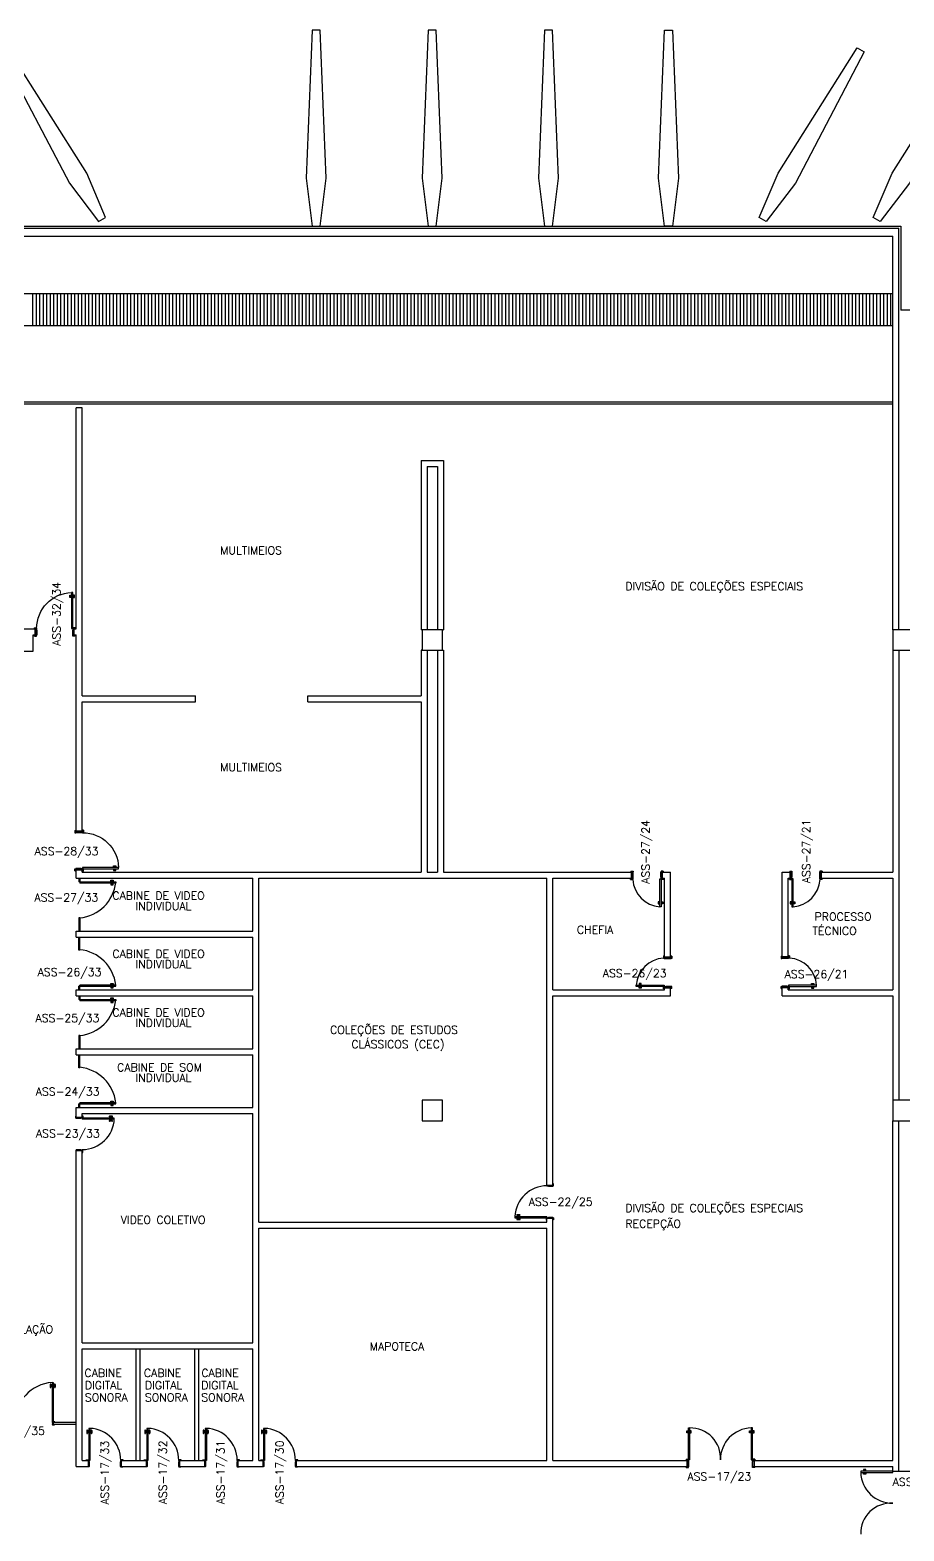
# Model space of a CAD drawing. Extents: x 205 to 339, y 16 to 85.
# Drawn here: x 288.99 to 310.83, y 44.97 to 82.49 of the extents above; entities that cross this region are included whole.
import ezdxf
from ezdxf.enums import TextEntityAlignment as Align

# ---------------------------------------------------------------- set-up
doc = ezdxf.new("R2010")
doc.units = 0
doc.header["$LTSCALE"] = 0.005
doc.header["$MEASUREMENT"] = 0
doc.layers.get('0').update_dxf_attribs({"linetype": 'CONTINUOUS'})
for name, color, linetype in [('1', 1, 'CONTINUOUS'), ('3', 2, 'CONTINUOUS'), ('ALV', 2, 'CONTINUOUS'), ('ENDEREÇO', 2, 'CONTINUOUS'), ('ESTR', 2, 'CONTINUOUS'), ('MACANETA', 1, 'CONTINUOUS'), ('MARCO', 2, 'CONTINUOUS'), ('PORTA', 3, 'CONTINUOUS'), ('TEXTO', 2, 'CONTINUOUS')]:
    doc.layers.add(name, color=color, linetype=linetype)
doc.styles.add('UNB-100', font='simplex.shx', dxfattribs={"height": 0.2})

# ---------------------------------------------------------------- blocks, each defined once
blk = doc.blocks.new('*X4')
at = {"color": 0}
for p, q in [((84.262, 9.014), (84.262, 9.814)), ((84.35, 9.014), (84.35, 9.814)), ((84.437, 9.014), (84.437, 9.814)), ((84.525, 9.014), (84.525, 9.814)), ((84.612, 9.014), (84.612, 9.814)), ((84.7, 9.014), (84.7, 9.814)), ((84.787, 9.014), (84.787, 9.814)), ((84.875, 9.014), (84.875, 9.814)), ((84.962, 9.014), (84.962, 9.814)), ((85.05, 9.014), (85.05, 9.814)), ((85.137, 9.014), (85.137, 9.814)), ((85.225, 9.014), (85.225, 9.814)), ((85.312, 9.014), (85.312, 9.814)), ((85.4, 9.014), (85.4, 9.814)), ((85.487, 9.014), (85.487, 9.814)), ((85.575, 9.014), (85.575, 9.814)), ((85.662, 9.014), (85.662, 9.814)), ((85.75, 9.014), (85.75, 9.814)), ((85.837, 9.014), (85.837, 9.814)), ((85.925, 9.014), (85.925, 9.814)), ((86.012, 9.014), (86.012, 9.814)), ((86.1, 9.014), (86.1, 9.814)), ((86.187, 9.014), (86.187, 9.814)), ((86.275, 9.014), (86.275, 9.814)), ((86.362, 9.014), (86.362, 9.814)), ((86.45, 9.014), (86.45, 9.814)), ((86.537, 9.014), (86.537, 9.814)), ((86.625, 9.014), (86.625, 9.814)), ((86.712, 9.014), (86.712, 9.814)), ((86.8, 9.014), (86.8, 9.814)), ((86.887, 9.014), (86.887, 9.814)), ((86.975, 9.014), (86.975, 9.814)), ((87.062, 9.014), (87.062, 9.814)), ((87.15, 9.014), (87.15, 9.814)), ((87.237, 9.014), (87.237, 9.814)), ((87.325, 9.014), (87.325, 9.814)), ((87.412, 9.014), (87.412, 9.814)), ((87.5, 9.014), (87.5, 9.814)), ((87.587, 9.014), (87.587, 9.814)), ((87.675, 9.014), (87.675, 9.814)), ((87.762, 9.014), (87.762, 9.814)), ((87.85, 9.014), (87.85, 9.814)), ((87.937, 9.014), (87.937, 9.814)), ((88.025, 9.014), (88.025, 9.814)), ((88.112, 9.014), (88.112, 9.814)), ((88.2, 9.014), (88.2, 9.814)), ((88.287, 9.014), (88.287, 9.814)), ((88.375, 9.014), (88.375, 9.814)), ((88.462, 9.014), (88.462, 9.814)), ((88.55, 9.014), (88.55, 9.814)), ((88.637, 9.014), (88.637, 9.814)), ((88.725, 9.014), (88.725, 9.814)), ((88.812, 9.014), (88.812, 9.814)), ((88.9, 9.014), (88.9, 9.814)), ((88.987, 9.014), (88.987, 9.814)), ((89.075, 9.014), (89.075, 9.814)), ((89.162, 9.014), (89.162, 9.814)), ((89.25, 9.014), (89.25, 9.814)), ((89.337, 9.014), (89.337, 9.814)), ((89.425, 9.014), (89.425, 9.814)), ((89.512, 9.014), (89.512, 9.814)), ((89.6, 9.014), (89.6, 9.814)), ((89.687, 9.014), (89.687, 9.814)), ((89.775, 9.014), (89.775, 9.814)), ((89.862, 9.014), (89.862, 9.814)), ((89.95, 9.014), (89.95, 9.814)), ((90.037, 9.014), (90.037, 9.814)), ((90.125, 9.014), (90.125, 9.814)), ((90.212, 9.014), (90.212, 9.814)), ((90.3, 9.014), (90.3, 9.814)), ((90.387, 9.014), (90.387, 9.814)), ((90.475, 9.014), (90.475, 9.814)), ((90.562, 9.014), (90.562, 9.814)), ((90.65, 9.014), (90.65, 9.814)), ((90.737, 9.014), (90.737, 9.814)), ((90.825, 9.014), (90.825, 9.814)), ((90.912, 9.014), (90.912, 9.814)), ((91, 9.014), (91, 9.814)), ((91.087, 9.014), (91.087, 9.814)), ((91.175, 9.014), (91.175, 9.814)), ((91.262, 9.014), (91.262, 9.814)), ((91.35, 9.014), (91.35, 9.814)), ((91.437, 9.014), (91.437, 9.814)), ((91.525, 9.014), (91.525, 9.814)), ((91.612, 9.014), (91.612, 9.814)), ((91.7, 9.014), (91.7, 9.814)), ((91.787, 9.014), (91.787, 9.814)), ((91.875, 9.014), (91.875, 9.814)), ((91.962, 9.014), (91.962, 9.814)), ((92.05, 9.014), (92.05, 9.814)), ((92.137, 9.014), (92.137, 9.814)), ((92.225, 9.014), (92.225, 9.814)), ((92.312, 9.014), (92.312, 9.814)), ((92.4, 9.014), (92.4, 9.814)), ((92.487, 9.014), (92.487, 9.814)), ((92.575, 9.014), (92.575, 9.814)), ((92.662, 9.014), (92.662, 9.814)), ((92.75, 9.014), (92.75, 9.814)), ((92.837, 9.014), (92.837, 9.814)), ((92.925, 9.014), (92.925, 9.814)), ((93.012, 9.014), (93.012, 9.814)), ((93.1, 9.014), (93.1, 9.814)), ((93.187, 9.014), (93.187, 9.814)), ((93.275, 9.014), (93.275, 9.814)), ((93.362, 9.014), (93.362, 9.814)), ((93.45, 9.014), (93.45, 9.814)), ((93.537, 9.014), (93.537, 9.814)), ((93.625, 9.014), (93.625, 9.814)), ((93.712, 9.014), (93.712, 9.814)), ((93.8, 9.014), (93.8, 9.814)), ((93.887, 9.014), (93.887, 9.814)), ((93.975, 9.014), (93.975, 9.814)), ((94.062, 9.014), (94.062, 9.814)), ((94.15, 9.014), (94.15, 9.814)), ((94.237, 9.014), (94.237, 9.814)), ((94.325, 9.014), (94.325, 9.814)), ((94.412, 9.014), (94.412, 9.814)), ((94.5, 9.014), (94.5, 9.814)), ((94.587, 9.014), (94.587, 9.814)), ((94.675, 9.014), (94.675, 9.814)), ((94.762, 9.014), (94.762, 9.814)), ((94.85, 9.014), (94.85, 9.814)), ((94.937, 9.014), (94.937, 9.814)), ((95.025, 9.014), (95.025, 9.814)), ((95.112, 9.014), (95.112, 9.814)), ((95.2, 9.014), (95.2, 9.814)), ((95.287, 9.014), (95.287, 9.814)), ((95.375, 9.014), (95.375, 9.814)), ((95.462, 9.014), (95.462, 9.814)), ((95.55, 9.014), (95.55, 9.814)), ((95.637, 9.014), (95.637, 9.814)), ((95.725, 9.014), (95.725, 9.814)), ((95.812, 9.014), (95.812, 9.814)), ((95.9, 9.014), (95.9, 9.814)), ((95.987, 9.014), (95.987, 9.814)), ((96.075, 9.014), (96.075, 9.814)), ((96.162, 9.014), (96.162, 9.814)), ((96.25, 9.014), (96.25, 9.814)), ((96.337, 9.014), (96.337, 9.814)), ((96.425, 9.014), (96.425, 9.814)), ((96.512, 9.014), (96.512, 9.814)), ((96.6, 9.014), (96.6, 9.814)), ((96.687, 9.014), (96.687, 9.814)), ((96.775, 9.014), (96.775, 9.814)), ((96.862, 9.014), (96.862, 9.814)), ((96.95, 9.014), (96.95, 9.814)), ((97.037, 9.014), (97.037, 9.814)), ((97.125, 9.014), (97.125, 9.814)), ((97.212, 9.014), (97.212, 9.814)), ((97.3, 9.014), (97.3, 9.814)), ((97.387, 9.014), (97.387, 9.814)), ((97.475, 9.014), (97.475, 9.814)), ((97.562, 9.014), (97.562, 9.814)), ((97.65, 9.014), (97.65, 9.814)), ((97.737, 9.014), (97.737, 9.814)), ((97.825, 9.014), (97.825, 9.814)), ((97.912, 9.014), (97.912, 9.814)), ((98, 9.014), (98, 9.814)), ((98.087, 9.014), (98.087, 9.814)), ((98.175, 9.014), (98.175, 9.814)), ((98.262, 9.014), (98.262, 9.814)), ((98.35, 9.014), (98.35, 9.814)), ((98.437, 9.014), (98.437, 9.814)), ((98.525, 9.014), (98.525, 9.814)), ((98.612, 9.014), (98.612, 9.814)), ((98.7, 9.014), (98.7, 9.814)), ((98.787, 9.014), (98.787, 9.814)), ((98.875, 9.014), (98.875, 9.814)), ((98.962, 9.014), (98.962, 9.814)), ((99.05, 9.014), (99.05, 9.814)), ((99.137, 9.014), (99.137, 9.814)), ((99.225, 9.014), (99.225, 9.814)), ((99.312, 9.014), (99.312, 9.814)), ((99.4, 9.014), (99.4, 9.814)), ((99.487, 9.014), (99.487, 9.814)), ((99.575, 9.014), (99.575, 9.814)), ((99.662, 9.014), (99.662, 9.814)), ((99.75, 9.014), (99.75, 9.814)), ((99.837, 9.014), (99.837, 9.814)), ((99.925, 9.014), (99.925, 9.814)), ((100.013, 9.014), (100.013, 9.814)), ((100.1, 9.014), (100.1, 9.814)), ((100.188, 9.014), (100.188, 9.814)), ((100.275, 9.014), (100.275, 9.814)), ((100.362, 9.014), (100.362, 9.814)), ((100.45, 9.014), (100.45, 9.814)), ((100.537, 9.014), (100.537, 9.814)), ((100.625, 9.014), (100.625, 9.814)), ((100.713, 9.014), (100.713, 9.814)), ((100.8, 9.014), (100.8, 9.814)), ((100.888, 9.014), (100.888, 9.814)), ((100.975, 9.014), (100.975, 9.814)), ((101.062, 9.014), (101.062, 9.814)), ((101.15, 9.014), (101.15, 9.814)), ((101.237, 9.014), (101.237, 9.814)), ((101.325, 9.014), (101.325, 9.814)), ((101.412, 9.014), (101.412, 9.814)), ((101.5, 9.014), (101.5, 9.814)), ((101.588, 9.014), (101.588, 9.814)), ((101.675, 9.014), (101.675, 9.814)), ((101.763, 9.014), (101.763, 9.814)), ((101.85, 9.014), (101.85, 9.814)), ((101.938, 9.014), (101.938, 9.814)), ((102.025, 9.014), (102.025, 9.814)), ((102.112, 9.014), (102.112, 9.814)), ((102.2, 9.014), (102.2, 9.814)), ((102.287, 9.014), (102.287, 9.814)), ((102.375, 9.014), (102.375, 9.814)), ((102.463, 9.014), (102.463, 9.814)), ((102.55, 9.014), (102.55, 9.814)), ((102.638, 9.014), (102.638, 9.814)), ((102.725, 9.014), (102.725, 9.814)), ((102.812, 9.014), (102.812, 9.814)), ((102.9, 9.014), (102.9, 9.814)), ((102.987, 9.014), (102.987, 9.814)), ((103.075, 9.014), (103.075, 9.814)), ((103.162, 9.014), (103.162, 9.814)), ((103.25, 9.014), (103.25, 9.814)), ((103.338, 9.014), (103.338, 9.814)), ((103.425, 9.014), (103.425, 9.814)), ((103.513, 9.014), (103.513, 9.814)), ((103.6, 9.014), (103.6, 9.814)), ((103.688, 9.014), (103.688, 9.814)), ((103.775, 9.014), (103.775, 9.814)), ((103.862, 9.014), (103.862, 9.814)), ((103.95, 9.014), (103.95, 9.814)), ((104.037, 9.014), (104.037, 9.814)), ((104.125, 9.014), (104.125, 9.814)), ((104.213, 9.014), (104.213, 9.814)), ((104.3, 9.014), (104.3, 9.814)), ((104.388, 9.014), (104.388, 9.814)), ((104.475, 9.014), (104.475, 9.814)), ((104.562, 9.014), (104.562, 9.814)), ((104.65, 9.014), (104.65, 9.814)), ((104.737, 9.014), (104.737, 9.814)), ((104.825, 9.014), (104.825, 9.814)), ((104.912, 9.014), (104.912, 9.814)), ((105, 9.014), (105, 9.814)), ((105.088, 9.014), (105.088, 9.814)), ((105.175, 9.014), (105.175, 9.814)), ((105.263, 9.014), (105.263, 9.814)), ((105.35, 9.014), (105.35, 9.814)), ((105.438, 9.014), (105.438, 9.814)), ((105.525, 9.014), (105.525, 9.814)), ((105.612, 9.014), (105.612, 9.814)), ((105.7, 9.014), (105.7, 9.814))]:
    blk.add_line(p, q, dxfattribs=at)
blk = doc.blocks.new('PORTA-90')
at = {"color": 1}
for p, q in [((-98.2, 84), (-95.9, 84)), ((-98.2, 78.5), (-98.2, 84)), ((-95.9, 78.5), (-98.2, 78.5)), ((-95.9, 84), (-95.9, 78.5)), ((-86.8, 84), (-89.1, 84)), ((-89.1, 84), (-89.1, 78.5)), ((-89.1, 78.5), (-86.8, 78.5)), ((-86.8, 78.5), (-86.8, 84))]:
    blk.add_line(p, q, dxfattribs=at)
at = {"color": 2}
for p, q in [((-94, 1), (-94, 91)), ((-94, 91), (-91, 91)), ((-91, 91), (-91, 1)), ((-100, 3), (-100, 1)), ((-100, 3), (-94.5, 3)), ((-100, 1), (-94, 1)), ((-97, 1), (-97, -16)), ((-94.5, 3), (-94.5, 1)), ((-94, 1), (-94, -3)), ((-91, 1), (-94, 1)), ((2, 1), (-4, 1)), ((-4, 1), (-4, -3)), ((2, 3), (-3.5, 3)), ((-3.5, 3), (-3.5, 1)), ((-1, 1), (-1, -16)), ((2, 3), (2, 1)), ((-99.5, -18), (-99.5, -16)), ((-99.5, -16), (-93.5, -16)), ((-99.5, -18), (-94, -18)), ((-94, -3), (-93.5, -3)), ((-94, -18), (-94, -16)), ((-93.5, -3), (-93.5, -7.5)), ((-93.5, -7.5), (-93.5, -16)), ((-4.5, -3), (-4.5, -7.5)), ((-4, -3), (-4.5, -3)), ((-4.5, -7.5), (-4.5, -16)), ((1.5, -16), (-4.5, -16)), ((1.5, -16), (-4.5, -16)), ((-4, -18), (-4, -16)), ((1.5, -18), (-4, -18)), ((1.5, -18), (1.5, -16))]:
    blk.add_line(p, q, dxfattribs=at)
at = {"color": 1}
blk.add_arc((-94, 1), 90, 0, 88.0898, dxfattribs=at)
blk = doc.blocks.new('PORTA-70')
at = {"color": 1}
for p, q in [((-78.2, 64), (-75.9, 64)), ((-78.2, 58.5), (-78.2, 64)), ((-75.9, 58.5), (-78.2, 58.5)), ((-75.9, 64), (-75.9, 58.5)), ((-66.8, 64), (-69.1, 64)), ((-69.1, 64), (-69.1, 58.5)), ((-69.1, 58.5), (-66.8, 58.5)), ((-66.8, 58.5), (-66.8, 64))]:
    blk.add_line(p, q, dxfattribs=at)
for p, q in [((-74, 1), (-74, 71)), ((-74, 71), (-71, 71)), ((-71, 71), (-71, 1)), ((-80, 3), (-80, 1)), ((-80, 3), (-74.5, 3)), ((-80, 1), (-74, 1)), ((-77, 1), (-77, -16)), ((-74.5, 3), (-74.5, 1)), ((-71, 1), (-74, 1)), ((-74, 1), (-74, -3)), ((2, 1), (-4, 1)), ((-4, 1), (-4, -3)), ((2, 3), (-3.5, 3)), ((-3.5, 3), (-3.5, 1)), ((-1, 1), (-1, -16)), ((2, 3), (2, 1)), ((-79.5, -18), (-79.5, -16)), ((-79.5, -16), (-73.5, -16)), ((-79.5, -18), (-74, -18)), ((-74, -3), (-73.5, -3)), ((-74, -18), (-74, -16)), ((-73.5, -3), (-73.5, -7.5)), ((-73.5, -7.5), (-73.5, -16)), ((-4, -3), (-4.5, -3)), ((-4.5, -3), (-4.5, -7.5)), ((-4.5, -7.5), (-4.5, -16)), ((1.5, -16), (-4.5, -16)), ((1.5, -16), (-4.5, -16)), ((-4, -18), (-4, -16)), ((1.5, -18), (-4, -18)), ((1.5, -18), (1.5, -16))]:
    blk.add_line(p, q)
blk = doc.blocks.new('MACANETA')
at = {"layer": 'MACANETA'}
for p, q in [((-0.077, 0.052), (-0.077, 0.12)), ((-0.059, 0.052), (-0.059, 0.12)), ((-0.059, 0.075), (-0.036, 0.075)), ((-0.059, 0.052), (-0.036, 0.052)), ((-0.036, 0.044), (-0.036, 0.084)), ((-0.036, 0.084), (-0.03, 0.084)), ((-0.036, 0.044), (-0.03, 0.044)), ((0.006, 0.084), (0, 0.084)), ((0.006, 0.044), (0, 0.044)), ((0.006, 0.044), (0.006, 0.084)), ((0.029, 0.075), (0.006, 0.075)), ((0.029, 0.052), (0.006, 0.052)), ((0.029, 0.052), (0.029, 0.12)), ((0.047, 0.052), (0.047, 0.12))]:
    blk.add_line(p, q, dxfattribs=at)
for centre, start, end in [((-0.068, 0.12), 90, 180), ((-0.068, 0.052), 180, 270), ((-0.068, 0.12), 0, 90), ((-0.068, 0.052), 270, 0), ((0.038, 0.12), 90, 180), ((0.038, 0.052), 180, 270), ((0.038, 0.12), 0, 90), ((0.038, 0.052), 270, 0)]:
    blk.add_arc(centre, 0.00874, start, end, dxfattribs=at)

msp = doc.modelspace()

# ---------------------------------------------------------------- linework, layer by layer
at = {"layer": '1'}
for p, q in [((268.237, 77.586), (310.747, 77.586)), ((310.747, 77.586), (310.747, 75.486)), ((310.547, 75.891), (240.497, 75.891)), ((312.172, 75.486), (310.747, 75.486)), ((310.547, 75.091), (263.762, 75.091))]:
    msp.add_line(p, q, dxfattribs=at)
for centre, radius, start, end in [((305.492, 46.79), 0.751, 356.2777, 91.5329), ((307.034, 46.749), 0.793, 91.6366, 180.5528), ((310.539, 46.452), 0.793, 181.6366, 270.5528), ((310.498, 44.909), 0.751, 86.2777, 181.5329)]:
    msp.add_arc(centre, radius, start, end, dxfattribs=at)
at = {"layer": '3'}
for p, q in [((266.677, 73.191), (310.547, 73.191)), ((275.547, 73.141), (310.547, 73.141)), ((290.207, 61.281), (290.207, 61.191)), ((290.237, 61.191), (290.207, 61.191)), ((290.237, 61.281), (290.237, 61.191)), ((290.237, 61.191), (291.137, 61.191)), ((290.237, 61.191), (290.237, 61.161)), ((291.137, 61.161), (290.237, 61.161)), ((291.137, 61.191), (291.137, 61.161)), ((290.237, 60.291), (290.207, 60.291)), ((290.207, 60.291), (290.207, 59.961)), ((290.237, 60.291), (290.237, 59.961)), ((290.207, 59.481), (290.207, 59.811)), ((290.237, 59.481), (290.237, 59.811)), ((290.237, 59.481), (290.207, 59.481)), ((290.237, 58.581), (290.207, 58.581)), ((290.207, 58.491), (290.207, 58.581)), ((291.137, 58.611), (290.237, 58.611)), ((290.237, 58.581), (290.237, 58.611)), ((290.237, 58.581), (291.137, 58.581)), ((290.237, 58.491), (290.237, 58.581)), ((291.137, 58.581), (291.137, 58.611)), ((290.207, 58.341), (290.207, 58.251)), ((290.237, 58.251), (290.207, 58.251)), ((290.237, 58.341), (290.237, 58.251)), ((290.237, 58.251), (291.137, 58.251)), ((290.237, 58.251), (290.237, 58.221)), ((291.137, 58.221), (290.237, 58.221)), ((291.137, 58.251), (291.137, 58.221)), ((290.207, 57.351), (290.207, 57.021)), ((290.237, 57.351), (290.207, 57.351)), ((290.237, 57.351), (290.237, 57.021)), ((290.207, 56.541), (290.207, 56.871)), ((290.237, 56.541), (290.237, 56.871)), ((290.237, 56.541), (290.207, 56.541)), ((290.147, 55.301), (290.147, 55.551)), ((290.237, 55.641), (290.207, 55.641)), ((290.207, 55.551), (290.207, 55.641)), ((291.137, 55.671), (290.237, 55.671)), ((290.237, 55.641), (290.237, 55.671)), ((290.237, 55.641), (291.137, 55.641)), ((290.237, 55.551), (290.237, 55.641)), ((291.137, 55.641), (291.137, 55.671)), ((290.137, 55.286), (290.137, 55.336)), ((290.137, 55.336), (290.147, 55.336)), ((290.147, 55.286), (290.137, 55.286)), ((290.297, 55.301), (290.147, 55.301)), ((290.147, 55.301), (290.147, 55.286)), ((290.147, 55.276), (290.147, 55.286)), ((290.262, 55.276), (290.147, 55.276)), ((290.297, 55.286), (290.262, 55.286)), ((290.262, 55.286), (290.262, 55.276)), ((290.297, 55.301), (290.297, 55.401)), ((290.297, 55.346), (290.307, 55.346)), ((290.297, 55.301), (290.297, 55.296)), ((290.307, 55.296), (290.297, 55.296)), ((290.297, 55.296), (290.297, 55.286)), ((291.097, 55.286), (290.297, 55.286)), ((290.297, 55.286), (290.297, 55.256)), ((291.097, 55.256), (290.297, 55.256)), ((290.307, 55.346), (290.307, 55.296)), ((291.097, 55.256), (291.097, 55.286)), ((290.147, 54.486), (290.137, 54.486)), ((290.137, 54.486), (290.137, 54.436)), ((290.137, 54.436), (290.147, 54.436)), ((290.262, 54.496), (290.147, 54.496)), ((290.147, 54.496), (290.147, 54.486)), ((290.147, 54.471), (290.147, 54.486)), ((290.297, 54.471), (290.147, 54.471)), ((290.262, 54.486), (290.262, 54.496)), ((290.297, 54.486), (290.262, 54.486)), ((290.297, 54.476), (290.297, 54.486)), ((290.307, 54.476), (290.297, 54.476)), ((290.297, 54.471), (290.297, 54.476)), ((290.297, 54.426), (290.307, 54.426)), ((290.307, 54.426), (290.307, 54.476)), ((301.907, 53.656), (301.897, 53.656)), ((301.897, 53.656), (301.897, 53.606)), ((301.897, 53.606), (301.907, 53.606)), ((301.907, 53.611), (302.057, 53.611)), ((301.907, 53.611), (301.907, 53.606)), ((301.907, 53.606), (301.907, 53.596)), ((301.907, 53.596), (301.942, 53.596)), ((301.942, 53.596), (301.942, 53.586)), ((301.942, 53.586), (302.057, 53.586)), ((302.067, 53.646), (302.057, 53.646)), ((302.057, 53.611), (302.057, 53.596)), ((302.057, 53.586), (302.057, 53.596)), ((302.057, 53.596), (302.067, 53.596)), ((302.067, 53.596), (302.067, 53.646)), ((301.107, 52.826), (301.907, 52.826)), ((301.107, 52.826), (301.107, 52.796)), ((301.107, 52.796), (301.907, 52.796)), ((301.897, 52.736), (301.897, 52.786)), ((301.897, 52.786), (301.907, 52.786)), ((301.907, 52.736), (301.897, 52.736)), ((301.907, 52.796), (301.907, 52.826)), ((301.907, 52.786), (301.907, 52.796)), ((301.907, 52.796), (301.942, 52.796)), ((301.907, 52.781), (301.907, 52.786)), ((301.907, 52.681), (301.907, 52.781)), ((301.907, 52.781), (302.057, 52.781)), ((301.942, 52.796), (301.942, 52.806)), ((301.942, 52.806), (302.057, 52.806)), ((302.057, 52.806), (302.057, 52.796)), ((302.057, 52.796), (302.067, 52.796)), ((302.057, 52.781), (302.057, 52.796)), ((302.067, 52.746), (302.057, 52.746)), ((302.067, 52.796), (302.067, 52.746)), ((289.542, 48.679), (289.542, 47.681)), ((289.542, 48.679), (289.572, 48.679)), ((289.572, 48.679), (289.572, 47.681)), ((289.572, 47.681), (289.542, 47.681)), ((289.562, 47.681), (289.552, 47.681)), ((289.552, 47.681), (289.552, 47.646)), ((289.612, 47.691), (289.562, 47.691)), ((289.562, 47.691), (289.562, 47.681)), ((289.567, 47.681), (289.562, 47.681)), ((289.567, 47.681), (289.567, 47.631)), ((289.612, 47.681), (289.612, 47.691)), ((289.552, 47.646), (289.542, 47.646)), ((289.542, 47.646), (289.542, 47.631)), ((289.542, 47.631), (289.552, 47.631)), ((289.552, 47.631), (289.552, 47.621)), ((289.567, 47.631), (289.552, 47.631)), ((289.552, 47.621), (289.602, 47.621)), ((289.602, 47.621), (289.602, 47.631)), ((305.4, 47.471), (305.422, 47.471)), ((305.4, 47.416), (305.4, 47.471)), ((305.422, 47.416), (305.4, 47.416)), ((305.422, 47.471), (305.422, 47.416)), ((305.442, 46.741), (305.442, 47.541)), ((305.442, 47.541), (305.472, 47.541)), ((305.472, 47.541), (305.472, 46.741)), ((305.513, 47.471), (305.491, 47.471)), ((305.491, 47.471), (305.491, 47.416)), ((305.491, 47.416), (305.513, 47.416)), ((305.513, 47.416), (305.513, 47.471)), ((306.97, 47.471), (306.992, 47.471)), ((306.97, 47.416), (306.97, 47.471)), ((306.992, 47.416), (306.97, 47.416)), ((306.992, 47.471), (306.992, 47.416)), ((307.012, 47.541), (307.012, 46.741)), ((307.042, 47.541), (307.012, 47.541)), ((307.042, 46.741), (307.042, 47.541)), ((307.083, 47.471), (307.061, 47.471)), ((307.061, 47.471), (307.061, 47.416)), ((307.061, 47.416), (307.083, 47.416)), ((307.083, 47.416), (307.083, 47.471)), ((305.382, 46.761), (305.437, 46.761)), ((305.382, 46.761), (305.382, 46.741)), ((305.382, 46.741), (305.442, 46.741)), ((305.387, 46.571), (305.447, 46.571)), ((305.387, 46.551), (305.387, 46.571)), ((305.387, 46.551), (305.442, 46.551)), ((305.412, 46.741), (305.412, 46.571)), ((305.437, 46.761), (305.437, 46.741)), ((305.472, 46.741), (305.442, 46.741)), ((305.442, 46.741), (305.442, 46.701)), ((305.442, 46.701), (305.447, 46.701)), ((305.442, 46.551), (305.442, 46.571)), ((305.447, 46.701), (305.447, 46.656)), ((305.447, 46.656), (305.447, 46.571)), ((307.012, 46.741), (307.042, 46.741)), ((307.042, 46.701), (307.037, 46.701)), ((307.037, 46.701), (307.037, 46.656)), ((307.037, 46.656), (307.037, 46.571)), ((307.097, 46.571), (307.037, 46.571)), ((307.102, 46.741), (307.042, 46.741)), ((307.042, 46.741), (307.042, 46.701)), ((307.042, 46.551), (307.042, 46.571)), ((307.097, 46.551), (307.042, 46.551)), ((307.102, 46.761), (307.047, 46.761)), ((307.047, 46.761), (307.047, 46.741)), ((307.072, 46.741), (307.072, 46.571)), ((307.097, 46.551), (307.097, 46.571)), ((307.102, 46.761), (307.102, 46.741)), ((309.747, 46.459), (309.747, 46.429)), ((310.547, 46.459), (309.747, 46.459)), ((309.747, 46.429), (310.547, 46.429)), ((309.872, 46.501), (309.817, 46.501)), ((309.817, 46.501), (309.817, 46.478)), ((309.817, 46.478), (309.872, 46.478)), ((309.817, 46.41), (309.872, 46.41)), ((309.817, 46.387), (309.817, 46.41)), ((309.872, 46.387), (309.817, 46.387)), ((309.872, 46.478), (309.872, 46.501)), ((309.872, 46.41), (309.872, 46.387)), ((310.547, 46.429), (310.547, 46.459))]:
    msp.add_line(p, q, dxfattribs=at)
at = {"layer": '3', "color": 1}
for p, q in [((291.012, 61.233), (291.066, 61.233)), ((291.012, 61.211), (291.012, 61.233)), ((291.066, 61.211), (291.012, 61.211)), ((291.066, 61.233), (291.066, 61.211)), ((291.012, 61.142), (291.012, 61.119)), ((291.066, 61.142), (291.012, 61.142)), ((291.012, 61.119), (291.066, 61.119)), ((291.066, 61.119), (291.066, 61.142)), ((291.012, 58.63), (291.012, 58.653)), ((291.012, 58.653), (291.066, 58.653)), ((291.066, 58.63), (291.012, 58.63)), ((291.066, 58.562), (291.012, 58.562)), ((291.012, 58.562), (291.012, 58.539)), ((291.012, 58.539), (291.066, 58.539)), ((291.066, 58.653), (291.066, 58.63)), ((291.066, 58.539), (291.066, 58.562)), ((291.012, 58.271), (291.012, 58.293)), ((291.012, 58.293), (291.066, 58.293)), ((291.066, 58.271), (291.012, 58.271)), ((291.012, 58.202), (291.012, 58.179)), ((291.066, 58.202), (291.012, 58.202)), ((291.012, 58.179), (291.066, 58.179)), ((291.066, 58.293), (291.066, 58.271)), ((291.066, 58.179), (291.066, 58.202)), ((291.012, 55.69), (291.012, 55.713)), ((291.012, 55.713), (291.066, 55.713)), ((291.066, 55.69), (291.012, 55.69)), ((291.066, 55.622), (291.012, 55.622)), ((291.012, 55.622), (291.012, 55.599)), ((291.012, 55.599), (291.066, 55.599)), ((291.066, 55.713), (291.066, 55.69)), ((291.066, 55.599), (291.066, 55.622))]:
    msp.add_line(p, q, dxfattribs=at)
at = {"layer": 'ALV'}
for p, q in [((268.237, 77.536), (310.697, 77.536)), ((268.237, 77.336), (310.547, 77.336)), ((310.547, 67.491), (310.547, 77.336)), ((310.697, 67.491), (310.697, 77.536)), ((290.297, 73.041), (290.147, 73.041)), ((290.147, 67.516), (290.147, 73.041)), ((290.297, 65.841), (290.297, 73.041)), ((298.762, 71.721), (298.762, 67.491)), ((298.762, 71.721), (299.322, 71.721)), ((299.322, 71.721), (299.322, 67.491)), ((298.912, 71.571), (298.912, 67.491)), ((298.912, 71.571), (299.172, 71.571)), ((299.172, 71.571), (299.172, 67.491)), ((287.537, 67.516), (289.117, 67.516)), ((289.067, 66.956), (289.067, 67.366)), ((289.067, 67.366), (289.117, 67.366)), ((289.117, 67.366), (289.117, 67.516)), ((290.097, 67.366), (290.097, 67.516)), ((290.097, 67.516), (290.147, 67.516)), ((290.097, 67.366), (290.147, 67.366)), ((290.147, 62.461), (290.147, 67.366)), ((298.787, 67.491), (298.762, 67.491)), ((299.297, 67.491), (299.322, 67.491)), ((287.537, 66.956), (289.067, 66.956)), ((298.787, 66.981), (298.762, 66.981)), ((298.762, 66.981), (298.762, 65.841)), ((298.912, 66.981), (298.912, 61.431)), ((299.172, 66.981), (299.172, 61.431)), ((299.297, 66.981), (299.322, 66.981)), ((299.322, 66.981), (299.322, 61.431)), ((310.547, 66.981), (310.547, 61.431)), ((310.697, 66.981), (310.697, 55.731)), ((290.297, 65.841), (293.129, 65.841)), ((290.297, 62.461), (290.297, 65.691)), ((290.297, 65.691), (293.129, 65.691)), ((293.129, 65.691), (293.129, 65.841)), ((295.929, 65.691), (295.929, 65.841)), ((295.929, 65.841), (298.762, 65.841)), ((295.929, 65.691), (298.762, 65.691)), ((298.762, 65.691), (298.762, 61.431)), ((290.297, 62.461), (290.147, 62.461)), ((290.147, 61.281), (290.147, 61.481)), ((290.297, 61.481), (290.147, 61.481)), ((290.147, 61.281), (294.557, 61.281)), ((290.297, 61.431), (290.297, 61.481)), ((290.297, 61.431), (298.762, 61.431)), ((294.557, 59.961), (294.557, 61.281)), ((294.707, 61.281), (301.907, 61.281)), ((294.707, 52.681), (294.707, 61.281)), ((298.912, 61.431), (299.172, 61.431)), ((299.322, 61.431), (304.017, 61.431)), ((301.907, 53.611), (301.907, 61.281)), ((302.057, 61.281), (304.017, 61.281)), ((302.057, 58.491), (302.057, 61.281)), ((304.017, 61.281), (304.017, 61.431)), ((304.797, 61.281), (304.797, 61.431)), ((304.797, 61.431), (304.997, 61.431)), ((304.797, 61.281), (304.847, 61.281)), ((304.847, 59.321), (304.847, 61.281)), ((304.997, 59.321), (304.997, 61.431)), ((307.787, 61.431), (307.987, 61.431)), ((307.787, 59.321), (307.787, 61.431)), ((307.937, 61.281), (307.987, 61.281)), ((307.937, 59.321), (307.937, 61.281)), ((307.987, 61.281), (307.987, 61.431)), ((308.767, 61.281), (308.767, 61.431)), ((308.767, 61.431), (310.547, 61.431)), ((308.767, 61.281), (310.547, 61.281)), ((310.547, 61.281), (310.547, 58.491)), ((290.147, 59.961), (294.557, 59.961)), ((290.147, 59.811), (290.147, 59.961)), ((290.147, 59.811), (294.557, 59.811)), ((294.557, 58.491), (294.557, 59.811)), ((304.847, 59.321), (304.997, 59.321)), ((307.937, 59.321), (307.787, 59.321)), ((304.847, 58.491), (304.847, 58.541)), ((304.847, 58.541), (304.997, 58.541)), ((304.997, 58.341), (304.997, 58.541)), ((307.787, 58.341), (307.787, 58.541)), ((307.937, 58.541), (307.787, 58.541)), ((307.937, 58.491), (307.937, 58.541)), ((290.147, 58.491), (294.557, 58.491)), ((290.147, 58.341), (290.147, 58.491)), ((290.147, 58.341), (294.557, 58.341)), ((294.557, 57.021), (294.557, 58.341)), ((302.057, 58.491), (304.847, 58.491)), ((302.057, 58.341), (304.997, 58.341)), ((302.057, 53.611), (302.057, 58.341)), ((307.787, 58.341), (310.547, 58.341)), ((307.937, 58.491), (310.547, 58.491)), ((310.547, 58.341), (310.547, 55.731)), ((290.147, 57.021), (294.557, 57.021)), ((290.147, 56.871), (290.147, 57.021)), ((290.147, 56.871), (294.557, 56.871)), ((294.557, 55.551), (294.557, 56.871)), ((290.147, 55.551), (294.557, 55.551)), ((290.297, 55.401), (294.557, 55.401)), ((294.557, 49.671), (294.557, 55.401)), ((310.547, 46.731), (310.547, 55.221)), ((310.697, 46.459), (310.697, 55.221)), ((290.147, 46.581), (290.147, 54.471)), ((290.297, 49.671), (290.297, 54.471)), ((294.707, 52.681), (301.907, 52.681)), ((294.707, 49.471), (294.707, 52.531)), ((294.707, 52.531), (301.907, 52.531)), ((301.907, 46.731), (301.907, 52.531)), ((302.057, 46.731), (302.057, 52.781)), ((290.297, 49.671), (294.557, 49.671)), ((290.297, 46.731), (290.297, 49.521)), ((290.297, 49.521), (294.557, 49.521)), ((291.647, 46.731), (291.647, 49.521)), ((291.747, 46.731), (291.747, 49.521)), ((293.107, 46.731), (293.107, 49.521)), ((293.207, 46.731), (293.207, 49.521)), ((294.557, 46.731), (294.557, 49.521)), ((294.707, 46.731), (294.707, 49.521)), ((289.567, 47.631), (289.567, 47.681)), ((290.147, 47.681), (289.567, 47.681)), ((290.147, 47.631), (289.567, 47.631)), ((290.147, 46.581), (290.467, 46.581)), ((290.297, 46.731), (290.487, 46.731)), ((291.247, 46.581), (291.917, 46.581)), ((291.257, 46.731), (291.937, 46.731)), ((292.697, 46.581), (293.377, 46.581)), ((292.707, 46.731), (293.397, 46.731)), ((294.157, 46.581), (294.757, 46.581)), ((294.167, 46.731), (294.557, 46.731)), ((295.637, 46.731), (301.907, 46.731)), ((295.637, 46.581), (305.402, 46.581)), ((302.057, 46.731), (305.402, 46.731)), ((305.402, 46.731), (305.402, 46.581)), ((307.082, 46.731), (307.082, 46.581)), ((307.082, 46.731), (310.547, 46.731)), ((307.082, 46.581), (310.547, 46.581)), ((310.547, 46.459), (310.547, 46.581)), ((310.547, 46.459), (311.057, 46.459))]:
    msp.add_line(p, q, dxfattribs=at)
at = {"layer": 'ALV', "color": 2}
for p, q in [((290.392, 46.581), (290.442, 46.581)), ((290.442, 46.731), (290.442, 46.581)), ((291.272, 46.731), (291.272, 46.581)), ((291.842, 46.581), (291.892, 46.581)), ((291.892, 46.731), (291.892, 46.581)), ((292.722, 46.731), (292.722, 46.581)), ((293.302, 46.581), (293.352, 46.581)), ((293.352, 46.731), (293.352, 46.581)), ((294.182, 46.731), (294.182, 46.581)), ((294.707, 46.731), (294.807, 46.731)), ((294.757, 46.581), (294.807, 46.581)), ((294.807, 46.731), (294.807, 46.581)), ((295.637, 46.731), (295.637, 46.581))]:
    msp.add_line(p, q, dxfattribs=at)
at = {"layer": 'ESTR'}
for points in [[(296.242, 77.586), (296.392, 78.786), (296.242, 82.486), (296.042, 82.486), (295.892, 78.786), (296.042, 77.586)], [(299.142, 77.586), (299.292, 78.786), (299.142, 82.486), (298.942, 82.486), (298.792, 78.786), (298.942, 77.586)], [(302.042, 77.586), (302.192, 78.786), (302.042, 82.486), (301.842, 82.486), (301.692, 78.786), (301.842, 77.586)], [(304.847, 77.586), (304.697, 78.786), (304.847, 82.486), (305.047, 82.486), (305.197, 78.786), (305.047, 77.586)], [(290.878, 77.797), (290.408, 78.911), (288.428, 82.041), (288.255, 81.941), (289.975, 78.661), (290.705, 77.697)], [(307.21, 77.797), (307.68, 78.911), (309.66, 82.041), (309.833, 81.941), (308.113, 78.661), (307.383, 77.697)], [(310.06, 77.797), (310.53, 78.911), (312.51, 82.041), (312.683, 81.941), (310.963, 78.661), (310.233, 77.697)], [(298.787, 66.981), (299.297, 66.981), (299.297, 67.491), (298.787, 67.491)], [(310.547, 66.981), (311.057, 66.981), (311.057, 67.491), (310.547, 67.491)], [(298.787, 55.221), (299.297, 55.221), (299.297, 55.731), (298.787, 55.731)], [(310.547, 55.221), (311.057, 55.221), (311.057, 55.731), (310.547, 55.731)]]:
    msp.add_lwpolyline(points, close=True, dxfattribs=at)
at = {"layer": 'MARCO', "color": 2}
for p, q in [((290.397, 46.731), (290.397, 46.741)), ((290.397, 46.741), (290.447, 46.741)), ((290.407, 46.571), (290.407, 46.581)), ((290.457, 46.571), (290.407, 46.571)), ((290.442, 46.731), (290.447, 46.731)), ((290.442, 46.581), (290.457, 46.581)), ((290.447, 46.741), (290.447, 46.731)), ((290.447, 46.731), (290.457, 46.731)), ((290.457, 46.731), (290.457, 46.696)), ((290.457, 46.696), (290.467, 46.696)), ((290.467, 46.581), (290.457, 46.581)), ((290.457, 46.581), (290.457, 46.571)), ((290.467, 46.696), (290.467, 46.581)), ((291.257, 46.696), (291.247, 46.696)), ((291.247, 46.696), (291.247, 46.581)), ((291.247, 46.581), (291.257, 46.581)), ((291.267, 46.731), (291.257, 46.731)), ((291.257, 46.731), (291.257, 46.696)), ((291.257, 46.581), (291.257, 46.571)), ((291.272, 46.581), (291.257, 46.581)), ((291.257, 46.571), (291.307, 46.571)), ((291.317, 46.741), (291.267, 46.741)), ((291.267, 46.741), (291.267, 46.731)), ((291.272, 46.731), (291.267, 46.731)), ((291.307, 46.571), (291.307, 46.581)), ((291.317, 46.731), (291.317, 46.741)), ((291.847, 46.731), (291.847, 46.741)), ((291.847, 46.741), (291.897, 46.741)), ((291.857, 46.571), (291.857, 46.581)), ((291.907, 46.571), (291.857, 46.571)), ((291.892, 46.731), (291.897, 46.731)), ((291.892, 46.581), (291.907, 46.581)), ((291.897, 46.741), (291.897, 46.731)), ((291.897, 46.731), (291.907, 46.731)), ((291.907, 46.731), (291.907, 46.696)), ((291.907, 46.696), (291.917, 46.696)), ((291.917, 46.581), (291.907, 46.581)), ((291.907, 46.581), (291.907, 46.571)), ((291.917, 46.696), (291.917, 46.581)), ((292.707, 46.696), (292.697, 46.696)), ((292.697, 46.696), (292.697, 46.581)), ((292.697, 46.581), (292.707, 46.581)), ((292.717, 46.731), (292.707, 46.731)), ((292.707, 46.731), (292.707, 46.696)), ((292.707, 46.581), (292.707, 46.571)), ((292.722, 46.581), (292.707, 46.581)), ((292.707, 46.571), (292.757, 46.571)), ((292.767, 46.741), (292.717, 46.741)), ((292.717, 46.741), (292.717, 46.731)), ((292.722, 46.731), (292.717, 46.731)), ((292.757, 46.571), (292.757, 46.581)), ((292.767, 46.731), (292.767, 46.741)), ((293.307, 46.731), (293.307, 46.741)), ((293.307, 46.741), (293.357, 46.741)), ((293.317, 46.571), (293.317, 46.581)), ((293.367, 46.571), (293.317, 46.571)), ((293.352, 46.731), (293.357, 46.731)), ((293.352, 46.581), (293.367, 46.581)), ((293.357, 46.741), (293.357, 46.731)), ((293.357, 46.731), (293.367, 46.731)), ((293.367, 46.731), (293.367, 46.696)), ((293.367, 46.696), (293.377, 46.696)), ((293.377, 46.581), (293.367, 46.581)), ((293.367, 46.581), (293.367, 46.571)), ((293.377, 46.696), (293.377, 46.581)), ((294.167, 46.696), (294.157, 46.696)), ((294.157, 46.696), (294.157, 46.581)), ((294.157, 46.581), (294.167, 46.581)), ((294.177, 46.731), (294.167, 46.731)), ((294.167, 46.731), (294.167, 46.696)), ((294.167, 46.581), (294.167, 46.571)), ((294.182, 46.581), (294.167, 46.581)), ((294.167, 46.571), (294.217, 46.571)), ((294.227, 46.741), (294.177, 46.741)), ((294.177, 46.741), (294.177, 46.731)), ((294.182, 46.731), (294.177, 46.731)), ((294.217, 46.571), (294.217, 46.581)), ((294.227, 46.731), (294.227, 46.741)), ((294.762, 46.731), (294.762, 46.741)), ((294.762, 46.741), (294.812, 46.741)), ((294.772, 46.571), (294.772, 46.581)), ((294.822, 46.571), (294.772, 46.571)), ((294.807, 46.731), (294.812, 46.731)), ((294.807, 46.581), (294.822, 46.581)), ((294.812, 46.741), (294.812, 46.731)), ((294.812, 46.731), (294.822, 46.731)), ((294.822, 46.731), (294.822, 46.696)), ((294.822, 46.696), (294.832, 46.696)), ((294.832, 46.581), (294.822, 46.581)), ((294.822, 46.581), (294.822, 46.571)), ((294.832, 46.696), (294.832, 46.581)), ((295.622, 46.696), (295.612, 46.696)), ((295.612, 46.696), (295.612, 46.581)), ((295.612, 46.581), (295.622, 46.581)), ((295.632, 46.731), (295.622, 46.731)), ((295.622, 46.731), (295.622, 46.696)), ((295.622, 46.581), (295.622, 46.571)), ((295.637, 46.581), (295.622, 46.581)), ((295.622, 46.571), (295.672, 46.571)), ((295.682, 46.741), (295.632, 46.741)), ((295.632, 46.741), (295.632, 46.731)), ((295.637, 46.731), (295.632, 46.731)), ((295.672, 46.571), (295.672, 46.581)), ((295.682, 46.731), (295.682, 46.741))]:
    msp.add_line(p, q, dxfattribs=at)
at = {"layer": 'PORTA', "color": 2}
for p, q in [((290.457, 47.531), (290.457, 46.731)), ((290.487, 47.531), (290.457, 47.531)), ((290.487, 47.531), (290.487, 46.731)), ((291.907, 47.531), (291.907, 46.731)), ((291.937, 47.531), (291.907, 47.531)), ((291.937, 47.531), (291.937, 46.731)), ((293.367, 47.531), (293.367, 46.731)), ((293.397, 47.531), (293.367, 47.531)), ((293.397, 47.531), (293.397, 46.731)), ((294.822, 47.531), (294.822, 46.731)), ((294.852, 47.531), (294.822, 47.531)), ((294.852, 47.531), (294.852, 46.731)), ((290.457, 46.731), (290.487, 46.731)), ((291.907, 46.731), (291.937, 46.731)), ((293.367, 46.731), (293.397, 46.731)), ((294.822, 46.731), (294.852, 46.731))]:
    msp.add_line(p, q, dxfattribs=at)
at = {"layer": 'PORTA', "color": 1}
for centre, radius, start, end in [((290.131, 61.298), 1.013, 275.9616, 353.0754), ((304.781, 61.3), 0.731, 183.8955, 265.7291), ((308.002, 61.3), 0.731, 274.2709, 356.1045), ((290.131, 58.489), 1.013, 6.9246, 84.0384), ((304.867, 58.556), 0.731, 93.8955, 175.7291), ((307.916, 58.556), 0.731, 4.2709, 86.1045), ((290.131, 58.358), 1.013, 275.9616, 353.0754), ((290.131, 55.549), 1.013, 6.9246, 84.0384), ((290.297, 55.301), 0.8, 270, 357.8509), ((301.907, 52.796), 0.8, 90, 177.8509), ((289.616, 47.681), 1, 94.2661, 180), ((290.457, 46.731), 0.8, 0, 87.8509), ((291.907, 46.731), 0.8, 0, 87.8509), ((293.367, 46.731), 0.8, 0, 87.8509), ((294.822, 46.731), 0.8, 0, 87.8509)]:
    msp.add_arc(centre, radius, start, end, dxfattribs=at)

# ---------------------------------------------------------------- block references
at = {"layer": '1', "xscale": -1, "rotation": 180}
msp.add_blockref('*X4', (204.792, 84.905), dxfattribs=at)
at = {"layer": '3', "xscale": -0.01, "yscale": 0.01, "zscale": 0.01}
msp.add_blockref('PORTA-90', (289.117, 67.516), dxfattribs=at)
at = {"layer": '3', "yscale": 0.01, "zscale": 0.01}
for name, p, xscale, rotation in [('PORTA-90', (290.295, 62.461), -0.01, 270), ('PORTA-70', (304.017, 61.281), 0.01, 180), ('PORTA-70', (308.767, 61.281), -0.01, 180), ('PORTA-70', (304.848, 59.32), 0.01, 90), ('PORTA-70', (307.935, 59.32), -0.01, 270)]:
    msp.add_blockref(name, p, dxfattribs=dict(at, xscale=xscale, rotation=rotation))
at = {"layer": '3'}
for p, rotation in [((291.097, 55.286), 90.00000000771712), ((301.107, 52.796), 270.0000000025724)]:
    msp.add_blockref('MACANETA', p, dxfattribs=dict(at, rotation=rotation))
at = {"layer": '3', "extrusion": (0, 0, -1), "xscale": -1, "zscale": -1, "rotation": 180}
msp.add_blockref('MACANETA', (-289.542, 48.679), dxfattribs=at)
at = {"layer": 'PORTA', "color": 2, "rotation": 180}
for p in [(290.457, 47.531), (291.907, 47.531), (293.367, 47.531), (294.822, 47.531)]:
    msp.add_blockref('MACANETA', p, dxfattribs=at)

# ---------------------------------------------------------------- texts
at = {"layer": 'ENDEREÇO', "style": 'UNB-100'}
for s, p in [('ASS-32/34', (289.753, 67.89)), ('ASS-27/24', (304.472, 61.941)), ('ASS-27/21', (308.486, 61.955)), ('ASS-17/33', (290.958, 46.42)), ('ASS-17/32', (292.408, 46.43)), ('ASS-17/31', (293.853, 46.43)), ('ASS-17/30', (295.328, 46.43))]:
    msp.add_text(s, height=0.2, rotation=90, dxfattribs=at).set_placement(p, align=Align.CENTER)
for s, p in [('ASS-28/33', (289.903, 61.858)), ('ASS-27/33', (289.899, 60.701)), ('ASS-26/33', (289.979, 58.836)), ('ASS-26/23', (304.099, 58.807)), ('ASS-26/21', (308.642, 58.785)), ('ASS-25/33', (289.927, 57.686)), ('ASS-24/33', (289.932, 55.848)), ('ASS-23/33', (289.937, 54.801)), ('ASS-22/25', (302.25, 53.094)), ('ASS-18/35', (288.567, 47.367)), ('ASS-17/23', (306.214, 46.227)), ('ASS-19/17', (311.34, 46.09))]:
    msp.add_text(s, height=0.2, dxfattribs=at).set_placement(p, align=Align.CENTER)
at = {"layer": 'TEXTO', "style": 'UNB-100'}
for s, p in [('MULTIMEIOS', (293.743, 69.379)), ('DIVISÃO DE COLEÇÕES ESPECIAIS', (303.866, 68.481)), ('MULTIMEIOS', (293.743, 63.955)), ('CABINE DE VIDEO', (291.05, 60.747)), ('INDIVIDUAL', (291.626, 60.488)), ('PROCESSO', (308.594, 60.222)), ('CHEFIA', (302.656, 59.895)), ('TÉCNICO', (308.54, 59.867)), ('CABINE DE VIDEO', (291.05, 59.293)), ('INDIVIDUAL', (291.626, 59.034)), ('CABINE DE VIDEO', (291.05, 57.825)), ('INDIVIDUAL', (291.626, 57.566)), ('COLEÇÕES DE ESTUDOS', (296.487, 57.393)), ('CLÁSSICOS (CEC)', (297.02, 57.033)), ('CABINE DE SOM', (291.168, 56.455)), ('INDIVIDUAL', (291.626, 56.196)), ('DIVISÃO DE COLEÇÕES ESPECIAIS', (303.866, 52.939)), ('VIDEO COLETIVO', (291.258, 52.642)), ('RECEPÇÃO', (303.866, 52.544)), ('CIRCULAÇÃO', (287.947, 49.905)), ('MAPOTECA', (297.48, 49.48)), ('CABINE', (290.352, 48.815)), ('CABINE', (291.837, 48.815)), ('CABINE', (293.272, 48.815)), ('SONORA', (290.361, 48.204)), ('DIGITAL', (290.361, 48.508)), ('SONORA', (291.861, 48.204)), ('DIGITAL', (291.861, 48.508)), ('SONORA', (293.27, 48.204)), ('DIGITAL', (293.27, 48.508))]:
    msp.add_text(s, height=0.2, dxfattribs=at).set_placement(p)

doc.saveas('drawing.dxf')
